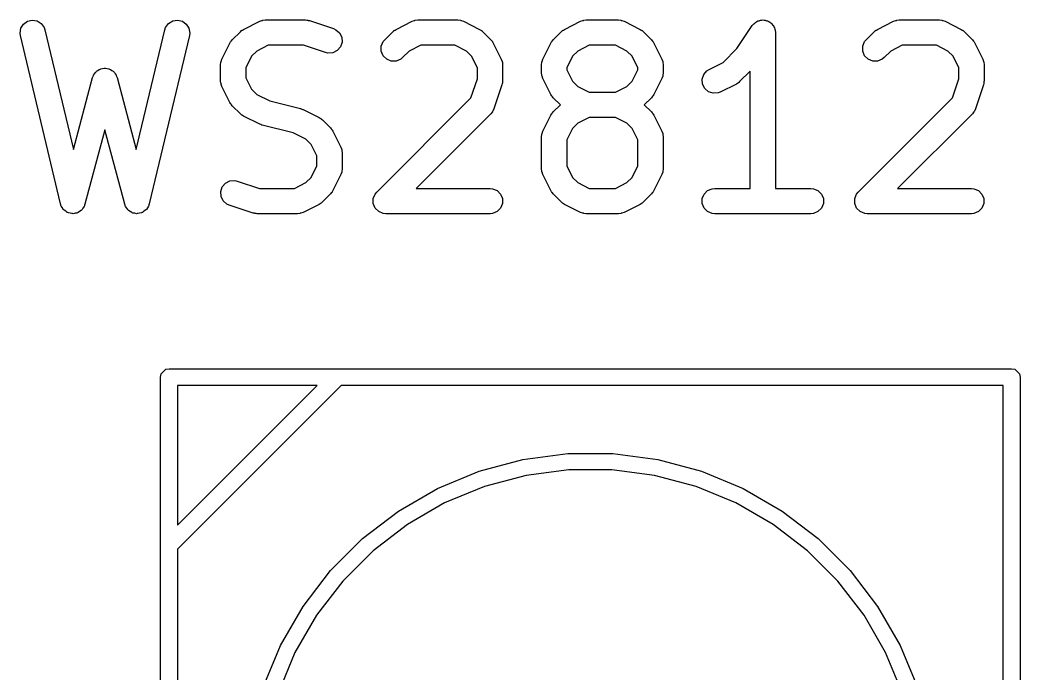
# Model space of a CAD drawing. Header units: millimetres. Extents: x 73 to 176, y -160 to -92.
# Drawn here: x 89.54 to 95.47, y -96.19 to -92.31 of the extents above; entities that cross this region are included whole.
import ezdxf

# ---------------------------------------------------------------- set-up
doc = ezdxf.new("R2010")
doc.units = ezdxf.units.MM
doc.layers.add('F.Fab', color=9, linetype='CONTINUOUS', true_color=0xafafaf)

msp = doc.modelspace()

# ---------------------------------------------------------------- linework, layer by layer
at = {"layer": 'F.Fab', "linetype": 'CONTINUOUS'}
for p, q in [((89.541161, -92.360728), (89.556497, -92.335806)), ((89.556497, -92.335806), (89.580204, -92.318649)), ((89.580204, -92.318649), (89.608672, -92.311871)), ((89.608672, -92.311871), (89.637567, -92.316504)), ((89.637567, -92.316504), (89.662489, -92.33184)), ((89.662489, -92.33184), (89.679646, -92.355547)), ((90.400449, -92.355547), (90.417606, -92.33184)), ((90.417606, -92.33184), (90.442528, -92.316504)), ((90.442528, -92.316504), (90.471423, -92.311871)), ((90.471423, -92.311871), (90.499891, -92.31865)), ((90.499891, -92.31865), (90.523598, -92.335806)), ((90.523598, -92.335806), (90.538934, -92.360728)), ((90.863649, -92.367356), (90.958887, -92.319737)), ((90.958887, -92.319737), (90.972618, -92.314482)), ((90.972618, -92.314482), (90.975307, -92.31429)), ((90.975307, -92.31429), (90.977796, -92.31326)), ((90.977796, -92.31326), (90.992428, -92.311819)), ((90.992428, -92.311819), (91.230523, -92.311819)), ((91.230523, -92.311819), (91.237928, -92.312548)), ((91.237928, -92.312548), (91.239903, -92.312408)), ((91.239903, -92.312408), (91.2425, -92.312998)), ((91.2425, -92.312998), (91.245155, -92.31326)), ((91.245155, -92.31326), (91.246986, -92.314018)), ((91.246986, -92.314018), (91.25424, -92.315668)), ((91.25424, -92.315668), (91.397097, -92.363287)), ((91.768411, -92.367356), (91.863649, -92.319737)), ((91.863649, -92.319737), (91.87738, -92.314482)), ((91.87738, -92.314482), (91.880069, -92.31429)), ((91.880069, -92.31429), (91.882558, -92.31326)), ((91.882558, -92.31326), (91.89719, -92.311819)), ((91.89719, -92.311819), (92.135285, -92.311819)), ((92.135285, -92.311819), (92.149917, -92.31326)), ((92.149917, -92.31326), (92.152406, -92.314291)), ((92.152406, -92.314291), (92.155094, -92.314482)), ((92.155094, -92.314482), (92.168826, -92.319737)), ((92.168826, -92.319737), (92.264064, -92.367356)), ((92.768411, -92.367356), (92.863649, -92.319737)), ((92.863649, -92.319737), (92.87738, -92.314482)), ((92.87738, -92.314482), (92.880069, -92.31429)), ((92.880069, -92.31429), (92.882558, -92.31326)), ((92.882558, -92.31326), (92.89719, -92.311819)), ((92.89719, -92.311819), (93.087666, -92.311819)), ((93.087666, -92.311819), (93.102298, -92.31326)), ((93.102298, -92.31326), (93.104787, -92.314291)), ((93.104787, -92.314291), (93.107475, -92.314482)), ((93.107475, -92.314482), (93.121207, -92.319737)), ((93.121207, -92.319737), (93.216445, -92.367356)), ((93.8825, -92.345099), (93.891721, -92.333841)), ((93.891721, -92.333841), (93.89789, -92.329709)), ((93.89789, -92.329709), (93.903141, -92.324459)), ((93.903141, -92.324459), (93.90993, -92.321646)), ((93.90993, -92.321646), (93.916036, -92.317558)), ((93.916036, -92.317558), (93.923316, -92.316101)), ((93.923316, -92.316101), (93.930177, -92.31326)), ((93.930177, -92.31326), (93.937525, -92.31326)), ((93.937525, -92.31326), (93.94473, -92.311819)), ((93.94473, -92.311819), (93.952014, -92.31326)), ((93.952014, -92.31326), (93.959441, -92.31326)), ((93.959441, -92.31326), (93.966229, -92.316072)), ((93.966229, -92.316072), (93.973438, -92.317498)), ((93.973438, -92.317498), (93.979617, -92.321617)), ((93.979617, -92.321617), (93.986477, -92.324459)), ((93.986477, -92.324459), (93.99167, -92.329652)), ((93.99167, -92.329652), (93.997787, -92.33373)), ((93.997787, -92.33373), (94.00192, -92.339902)), ((94.00192, -92.339902), (94.007169, -92.345151)), ((94.625554, -92.367356), (94.720792, -92.319737)), ((94.720792, -92.319737), (94.734523, -92.314482)), ((94.734523, -92.314482), (94.737212, -92.31429)), ((94.737212, -92.31429), (94.739701, -92.31326)), ((94.739701, -92.31326), (94.754333, -92.311819)), ((94.754333, -92.311819), (94.992428, -92.311819)), ((94.992428, -92.311819), (95.00706, -92.31326)), ((95.00706, -92.31326), (95.009549, -92.314291)), ((95.009549, -92.314291), (95.012237, -92.314482)), ((95.012237, -92.314482), (95.025969, -92.319737)), ((95.025969, -92.319737), (95.121207, -92.367356)), ((89.536528, -92.389623), (89.541161, -92.360728)), ((89.538516, -92.404191), (89.536528, -92.389623)), ((89.679646, -92.355547), (89.684436, -92.369447)), ((89.684436, -92.369447), (89.853687, -93.080303)), ((90.226406, -93.080303), (90.395659, -92.369448)), ((90.395659, -92.369448), (90.400449, -92.355547)), ((90.538934, -92.360728), (90.543567, -92.389623)), ((90.543567, -92.389623), (90.541579, -92.404191)), ((90.796538, -92.429024), (90.844157, -92.381405)), ((90.844157, -92.381405), (90.849906, -92.376686)), ((90.849906, -92.376686), (90.851206, -92.375188)), ((90.851206, -92.375188), (90.853465, -92.373766)), ((90.853465, -92.373766), (90.855522, -92.372078)), ((90.855522, -92.372078), (90.857349, -92.37132)), ((90.857349, -92.37132), (90.863649, -92.367356)), ((91.397097, -92.363287), (91.410522, -92.369281)), ((91.410522, -92.369281), (91.432629, -92.388455)), ((91.432629, -92.388455), (91.445716, -92.414628)), ((91.7013, -92.429024), (91.748919, -92.381405)), ((91.748919, -92.381405), (91.754668, -92.376686)), ((91.754668, -92.376686), (91.755968, -92.375188)), ((91.755968, -92.375188), (91.758227, -92.373766)), ((91.758227, -92.373766), (91.760284, -92.372078)), ((91.760284, -92.372078), (91.762111, -92.37132)), ((91.762111, -92.37132), (91.768411, -92.367356)), ((92.264064, -92.367356), (92.270363, -92.37132)), ((92.270363, -92.37132), (92.272191, -92.372078)), ((92.272191, -92.372078), (92.274247, -92.373766)), ((92.274247, -92.373766), (92.276507, -92.375188)), ((92.276507, -92.375188), (92.277806, -92.376686)), ((92.277806, -92.376686), (92.283556, -92.381405)), ((92.283556, -92.381405), (92.331175, -92.429024)), ((92.7013, -92.429024), (92.748919, -92.381405)), ((92.748919, -92.381405), (92.754668, -92.376686)), ((92.754668, -92.376686), (92.755968, -92.375188)), ((92.755968, -92.375188), (92.758227, -92.373766)), ((92.758227, -92.373766), (92.760284, -92.372078)), ((92.760284, -92.372078), (92.762111, -92.37132)), ((92.762111, -92.37132), (92.768411, -92.367356)), ((93.216445, -92.367356), (93.222744, -92.37132)), ((93.222744, -92.37132), (93.224572, -92.372078)), ((93.224572, -92.372078), (93.226628, -92.373766)), ((93.226628, -92.373766), (93.228888, -92.375188)), ((93.228888, -92.375188), (93.230187, -92.376686)), ((93.230187, -92.376686), (93.235937, -92.381405)), ((93.235937, -92.381405), (93.283556, -92.429024)), ((93.791285, -92.481896), (93.882405, -92.345216)), ((93.882405, -92.345216), (93.882439, -92.345173)), ((93.882439, -92.345173), (93.882449, -92.345151)), ((93.882449, -92.345151), (93.8825, -92.345099)), ((94.007169, -92.345151), (94.00998, -92.351938)), ((94.00998, -92.351938), (94.01407, -92.358045)), ((94.01407, -92.358045), (94.015526, -92.365326)), ((94.015526, -92.365326), (94.018368, -92.372187)), ((94.018368, -92.372187), (94.019793, -92.386663)), ((94.019793, -92.386663), (94.019809, -92.38674)), ((94.019809, -92.38674), (94.019803, -92.386766)), ((94.019803, -92.386766), (94.019809, -92.386819)), ((94.019809, -92.386819), (94.019809, -93.311819)), ((94.558443, -92.429024), (94.606062, -92.381405)), ((94.606062, -92.381405), (94.611811, -92.376686)), ((94.611811, -92.376686), (94.613111, -92.375188)), ((94.613111, -92.375188), (94.61537, -92.373766)), ((94.61537, -92.373766), (94.617427, -92.372078)), ((94.617427, -92.372078), (94.619254, -92.37132)), ((94.619254, -92.37132), (94.625554, -92.367356)), ((95.121207, -92.367356), (95.127506, -92.37132)), ((95.127506, -92.37132), (95.129334, -92.372078)), ((95.129334, -92.372078), (95.13139, -92.373766)), ((95.13139, -92.373766), (95.13365, -92.375188)), ((95.13365, -92.375188), (95.134949, -92.376686)), ((95.134949, -92.376686), (95.140699, -92.381405)), ((95.140699, -92.381405), (95.188318, -92.429024)), ((89.776611, -93.404191), (89.538516, -92.404191)), ((90.541579, -92.404191), (90.303483, -93.404191)), ((90.73487, -92.543754), (90.782489, -92.448516)), ((90.782489, -92.448516), (90.786453, -92.442216)), ((90.786453, -92.442216), (90.787211, -92.440389)), ((90.787211, -92.440389), (90.788899, -92.438332)), ((90.788899, -92.438332), (90.790321, -92.436073)), ((90.790321, -92.436073), (90.791819, -92.434773)), ((90.791819, -92.434773), (90.796538, -92.429024)), ((91.447791, -92.443818), (91.438537, -92.47158)), ((91.445716, -92.414628), (91.447791, -92.443818)), ((91.680774, -92.467426), (91.691973, -92.440389)), ((91.691973, -92.440389), (91.7013, -92.429024)), ((92.331175, -92.429024), (92.335893, -92.434773)), ((92.335893, -92.434773), (92.337392, -92.436073)), ((92.337392, -92.436073), (92.338813, -92.438332)), ((92.338813, -92.438332), (92.340502, -92.440389)), ((92.340502, -92.440389), (92.341259, -92.442216)), ((92.341259, -92.442216), (92.345224, -92.448516)), ((92.345224, -92.448516), (92.392843, -92.543754)), ((92.639632, -92.543754), (92.687251, -92.448516)), ((92.687251, -92.448516), (92.691215, -92.442216)), ((92.691215, -92.442216), (92.691973, -92.440389)), ((92.691973, -92.440389), (92.693661, -92.438332)), ((92.693661, -92.438332), (92.695083, -92.436073)), ((92.695083, -92.436073), (92.696581, -92.434773)), ((92.696581, -92.434773), (92.7013, -92.429024)), ((93.283556, -92.429024), (93.288274, -92.434773)), ((93.288274, -92.434773), (93.289773, -92.436073)), ((93.289773, -92.436073), (93.291194, -92.438332)), ((93.291194, -92.438332), (93.292883, -92.440389)), ((93.292883, -92.440389), (93.29364, -92.442216)), ((93.29364, -92.442216), (93.297605, -92.448516)), ((93.297605, -92.448516), (93.345224, -92.543754)), ((94.537917, -92.467426), (94.549116, -92.440389)), ((94.549116, -92.440389), (94.558443, -92.429024)), ((95.188318, -92.429024), (95.193036, -92.434773)), ((95.193036, -92.434773), (95.194535, -92.436073)), ((95.194535, -92.436073), (95.195956, -92.438332)), ((95.195956, -92.438332), (95.197645, -92.440389)), ((95.197645, -92.440389), (95.198402, -92.442216)), ((95.198402, -92.442216), (95.202367, -92.448516)), ((95.202367, -92.448516), (95.249986, -92.543754)), ((90.941617, -92.496077), (90.91121, -92.526484)), ((91.010133, -92.461819), (90.941617, -92.496077)), ((91.218353, -92.461819), (91.010133, -92.461819)), ((91.349662, -92.505589), (91.218353, -92.461819)), ((91.363999, -92.508849), (91.349662, -92.505589)), ((91.393189, -92.506774), (91.363999, -92.508849)), ((91.419363, -92.493688), (91.393189, -92.506774)), ((91.438537, -92.47158), (91.419363, -92.493688)), ((91.680774, -92.496688), (91.680774, -92.467426)), ((91.691973, -92.523725), (91.680774, -92.496688)), ((91.846379, -92.496077), (91.807366, -92.53509)), ((91.914895, -92.461819), (91.846379, -92.496077)), ((92.11758, -92.461819), (91.914895, -92.461819)), ((92.186096, -92.496077), (92.11758, -92.461819)), ((92.216503, -92.526484), (92.186096, -92.496077)), ((92.846379, -92.496077), (92.815972, -92.526484)), ((92.914895, -92.461819), (92.846379, -92.496077)), ((93.069961, -92.461819), (92.914895, -92.461819)), ((93.138477, -92.496077), (93.069961, -92.461819)), ((93.168884, -92.526484), (93.138477, -92.496077)), ((93.709906, -92.563275), (93.791285, -92.481896)), ((94.537917, -92.496688), (94.537917, -92.467426)), ((94.549116, -92.523725), (94.537917, -92.496688)), ((94.703522, -92.496077), (94.664509, -92.53509)), ((94.772038, -92.461819), (94.703522, -92.496077)), ((94.974723, -92.461819), (94.772038, -92.461819)), ((95.043239, -92.496077), (94.974723, -92.461819)), ((95.073646, -92.526484), (95.043239, -92.496077)), ((90.726952, -92.577295), (90.728393, -92.562663)), ((90.726952, -92.672533), (90.726952, -92.577295)), ((90.728393, -92.562663), (90.729424, -92.560173)), ((90.729424, -92.560173), (90.729615, -92.557486)), ((90.729615, -92.557486), (90.73487, -92.543754)), ((90.91121, -92.526484), (90.876952, -92.595)), ((91.712665, -92.544417), (91.691973, -92.523725)), ((91.739702, -92.555616), (91.712665, -92.544417)), ((91.768964, -92.555616), (91.739702, -92.555616)), ((91.796001, -92.544417), (91.768964, -92.555616)), ((91.807366, -92.53509), (91.796001, -92.544417)), ((92.250761, -92.595), (92.216503, -92.526484)), ((92.392843, -92.543754), (92.398098, -92.557485)), ((92.398098, -92.557485), (92.398289, -92.560174)), ((92.398289, -92.560174), (92.39932, -92.562663)), ((92.39932, -92.562663), (92.400761, -92.577295)), ((92.400761, -92.577295), (92.400761, -92.672533)), ((92.631714, -92.577295), (92.633155, -92.562663)), ((92.631714, -92.624914), (92.631714, -92.577295)), ((92.633155, -92.562663), (92.634186, -92.560173)), ((92.634186, -92.560173), (92.634377, -92.557486)), ((92.634377, -92.557486), (92.639632, -92.543754)), ((92.815972, -92.526484), (92.781714, -92.595)), ((93.203142, -92.595), (93.168884, -92.526484)), ((93.345224, -92.543754), (93.350479, -92.557485)), ((93.350479, -92.557485), (93.35067, -92.560174)), ((93.35067, -92.560174), (93.351701, -92.562663)), ((93.351701, -92.562663), (93.353142, -92.577295)), ((93.353142, -92.577295), (93.353142, -92.624914)), ((93.625554, -92.605451), (93.709906, -92.563275)), ((94.569808, -92.544417), (94.549116, -92.523725)), ((94.596845, -92.555616), (94.569808, -92.544417)), ((94.626107, -92.555616), (94.596845, -92.555616)), ((94.653144, -92.544417), (94.626107, -92.555616)), ((94.664509, -92.53509), (94.653144, -92.544417)), ((95.107904, -92.595), (95.073646, -92.526484)), ((95.249986, -92.543754), (95.255241, -92.557485)), ((95.255241, -92.557485), (95.255432, -92.560174)), ((95.255432, -92.560174), (95.256463, -92.562663)), ((95.256463, -92.562663), (95.257904, -92.577295)), ((95.257904, -92.577295), (95.257904, -92.672533)), ((89.972742, -92.639441), (89.978759, -92.63158)), ((89.978759, -92.63158), (89.983718, -92.623015)), ((89.983718, -92.623015), (89.987575, -92.620062)), ((89.987575, -92.620062), (89.990529, -92.616204)), ((89.990529, -92.616204), (89.999096, -92.611243)), ((89.999096, -92.611243), (90.006956, -92.605228)), ((90.006956, -92.605228), (90.011648, -92.603976)), ((90.011648, -92.603976), (90.015854, -92.601542)), ((90.015854, -92.601542), (90.025671, -92.600237)), ((90.025671, -92.600237), (90.035232, -92.597688)), ((90.035232, -92.597688), (90.040044, -92.598327)), ((90.040044, -92.598327), (90.044863, -92.597687)), ((90.044863, -92.597687), (90.054433, -92.600239)), ((90.054433, -92.600239), (90.06424, -92.601542)), ((90.06424, -92.601542), (90.068441, -92.603974)), ((90.068441, -92.603974), (90.073138, -92.605227)), ((90.073138, -92.605227), (90.081, -92.611245)), ((90.081, -92.611245), (90.089565, -92.616204)), ((90.089565, -92.616204), (90.092517, -92.620061)), ((90.092517, -92.620061), (90.096376, -92.623015)), ((90.096376, -92.623015), (90.101337, -92.631583)), ((90.101337, -92.631583), (90.107352, -92.639442)), ((90.876952, -92.595), (90.876952, -92.654828)), ((92.250761, -92.660363), (92.250761, -92.595)), ((92.633155, -92.639546), (92.631714, -92.624914)), ((92.781714, -92.595), (92.781714, -92.607209)), ((92.781714, -92.607209), (92.815972, -92.675725)), ((93.168884, -92.675725), (93.203142, -92.607209)), ((93.203142, -92.607209), (93.203142, -92.595)), ((93.353142, -92.624914), (93.351701, -92.639546)), ((93.584684, -92.663152), (93.593938, -92.635391)), ((93.593938, -92.635391), (93.613111, -92.613283)), ((93.613111, -92.613283), (93.625554, -92.605451)), ((93.869809, -92.615504), (93.807366, -92.677947)), ((93.869809, -93.311819), (93.869809, -92.615504)), ((95.107904, -92.660363), (95.107904, -92.595)), ((89.853687, -93.080303), (89.967579, -92.653208)), ((89.967579, -92.653208), (89.968864, -92.649779)), ((89.968864, -92.649779), (89.969056, -92.64834)), ((89.969056, -92.64834), (89.970045, -92.64663)), ((89.970045, -92.64663), (89.972742, -92.639441)), ((90.107352, -92.639442), (90.110046, -92.646626)), ((90.110046, -92.646626), (90.111038, -92.648339)), ((90.111038, -92.648339), (90.111229, -92.64978)), ((90.111229, -92.64978), (90.112515, -92.653208)), ((90.112515, -92.653208), (90.226406, -93.080303)), ((90.728393, -92.687165), (90.726952, -92.672533)), ((90.729424, -92.689654), (90.728393, -92.687165)), ((90.729615, -92.692342), (90.729424, -92.689654)), ((90.73487, -92.706074), (90.729615, -92.692342)), ((90.876952, -92.654828), (90.91121, -92.723344)), ((92.212589, -92.774876), (92.250761, -92.660363)), ((92.396912, -92.696251), (92.349293, -92.839107)), ((92.398561, -92.688995), (92.396912, -92.696251)), ((92.39932, -92.687165), (92.398561, -92.688995)), ((92.399581, -92.684511), (92.39932, -92.687165)), ((92.400172, -92.681914), (92.399581, -92.684511)), ((92.400761, -92.672533), (92.400031, -92.679939)), ((92.400031, -92.679939), (92.400172, -92.681914)), ((92.634186, -92.642035), (92.633155, -92.639546)), ((92.634377, -92.644723), (92.634186, -92.642035)), ((92.639632, -92.658455), (92.634377, -92.644723)), ((92.687251, -92.753693), (92.639632, -92.658455)), ((92.815972, -92.675725), (92.846379, -92.706132)), ((93.138477, -92.706132), (93.168884, -92.675725)), ((93.345224, -92.658455), (93.297605, -92.753693)), ((93.350479, -92.644724), (93.345224, -92.658455)), ((93.35067, -92.642034), (93.350479, -92.644724)), ((93.351701, -92.639546), (93.35067, -92.642034)), ((93.586758, -92.692342), (93.584684, -92.663152)), ((93.599845, -92.718517), (93.586758, -92.692342)), ((93.787874, -92.691996), (93.692636, -92.739615)), ((93.794173, -92.688031), (93.787874, -92.691996)), ((93.796001, -92.687274), (93.794173, -92.688031)), ((93.798057, -92.685585), (93.796001, -92.687274)), ((93.800317, -92.684164), (93.798057, -92.685585)), ((93.801616, -92.682665), (93.800317, -92.684164)), ((93.807366, -92.677947), (93.801616, -92.682665)), ((95.069732, -92.774876), (95.107904, -92.660363)), ((95.254055, -92.696251), (95.206436, -92.839107)), ((95.255704, -92.688995), (95.254055, -92.696251)), ((95.256463, -92.687165), (95.255704, -92.688995)), ((95.256724, -92.684511), (95.256463, -92.687165)), ((95.257315, -92.681914), (95.256724, -92.684511)), ((95.257904, -92.672533), (95.257174, -92.679939)), ((95.257174, -92.679939), (95.257315, -92.681914)), ((90.782489, -92.801312), (90.73487, -92.706074)), ((90.91121, -92.723344), (90.941617, -92.753751)), ((90.941617, -92.753751), (91.018604, -92.792244)), ((92.691215, -92.759992), (92.687251, -92.753693)), ((92.846379, -92.706132), (92.914895, -92.74039)), ((92.914895, -92.74039), (93.069961, -92.74039)), ((93.069961, -92.74039), (93.138477, -92.706132)), ((93.297605, -92.753693), (93.29364, -92.759992)), ((93.621953, -92.73769), (93.599845, -92.718517)), ((93.649714, -92.746944), (93.621953, -92.73769)), ((93.678904, -92.74487), (93.649714, -92.746944)), ((93.692636, -92.739615), (93.678904, -92.74487)), ((90.786453, -92.807611), (90.782489, -92.801312)), ((90.787211, -92.809439), (90.786453, -92.807611)), ((90.788899, -92.811495), (90.787211, -92.809439)), ((90.790321, -92.813755), (90.788899, -92.811495)), ((90.791819, -92.815054), (90.790321, -92.813755)), ((90.796538, -92.820804), (90.791819, -92.815054)), ((91.018604, -92.792244), (91.201094, -92.837867)), ((91.653681, -93.333786), (92.212589, -92.774876)), ((92.691973, -92.76182), (92.691215, -92.759992)), ((92.693661, -92.763876), (92.691973, -92.76182)), ((92.695083, -92.766136), (92.693661, -92.763876)), ((92.696581, -92.767435), (92.695083, -92.766136)), ((92.7013, -92.773185), (92.696581, -92.767435)), ((92.743505, -92.81539), (92.7013, -92.773185)), ((93.283556, -92.773185), (93.241351, -92.81539)), ((93.288274, -92.767435), (93.283556, -92.773185)), ((93.289773, -92.766136), (93.288274, -92.767435)), ((93.291194, -92.763876), (93.289773, -92.766136)), ((93.292883, -92.76182), (93.291194, -92.763876)), ((93.29364, -92.759992), (93.292883, -92.76182)), ((94.510824, -93.333786), (95.069732, -92.774876)), ((90.844157, -92.868423), (90.796538, -92.820804)), ((90.849906, -92.873141), (90.844157, -92.868423)), ((90.851206, -92.87464), (90.849906, -92.873141)), ((91.201094, -92.837867), (91.202173, -92.838252)), ((91.202173, -92.838252), (91.202713, -92.838291)), ((91.202713, -92.838291), (91.208794, -92.840618)), ((91.208794, -92.840618), (91.21494, -92.842814)), ((91.21494, -92.842814), (91.215375, -92.843136)), ((91.215375, -92.843136), (91.216445, -92.843546)), ((91.216445, -92.843546), (91.311683, -92.891165)), ((92.331175, -92.868423), (91.88778, -93.311819)), ((92.340503, -92.857058), (92.331175, -92.868423)), ((92.341534, -92.854567), (92.340503, -92.857058)), ((92.343299, -92.852533), (92.341534, -92.854567)), ((92.349293, -92.839107), (92.343299, -92.852533)), ((92.687251, -92.877087), (92.691215, -92.870787)), ((92.691215, -92.870787), (92.691973, -92.86896)), ((92.691973, -92.86896), (92.693661, -92.866903)), ((92.693661, -92.866903), (92.695083, -92.864644)), ((92.695083, -92.864644), (92.696581, -92.863344)), ((92.696581, -92.863344), (92.7013, -92.857595)), ((92.7013, -92.857595), (92.743505, -92.81539)), ((93.241351, -92.81539), (93.283556, -92.857595)), ((93.283556, -92.857595), (93.288274, -92.863344)), ((93.288274, -92.863344), (93.289773, -92.864644)), ((93.289773, -92.864644), (93.291194, -92.866903)), ((93.291194, -92.866903), (93.292883, -92.86896)), ((93.292883, -92.86896), (93.29364, -92.870787)), ((93.29364, -92.870787), (93.297605, -92.877087)), ((95.188318, -92.868423), (94.744923, -93.311819)), ((95.197646, -92.857058), (95.188318, -92.868423)), ((95.198677, -92.854567), (95.197646, -92.857058)), ((95.200442, -92.852533), (95.198677, -92.854567)), ((95.206436, -92.839107), (95.200442, -92.852533)), ((90.853465, -92.876061), (90.851206, -92.87464)), ((90.855522, -92.87775), (90.853465, -92.876061)), ((90.857349, -92.878507), (90.855522, -92.87775)), ((90.863649, -92.882472), (90.857349, -92.878507)), ((90.958887, -92.930091), (90.863649, -92.882472)), ((90.959956, -92.9305), (90.958887, -92.930091)), ((90.960392, -92.930823), (90.959956, -92.9305)), ((90.966528, -92.933015), (90.960392, -92.930823)), ((90.972618, -92.935346), (90.966528, -92.933015)), ((91.311683, -92.891165), (91.317982, -92.895129)), ((91.317982, -92.895129), (91.31981, -92.895887)), ((91.31981, -92.895887), (91.321866, -92.897575)), ((91.321866, -92.897575), (91.324126, -92.898997)), ((91.324126, -92.898997), (91.325425, -92.900495)), ((91.325425, -92.900495), (91.331175, -92.905214)), ((91.331175, -92.905214), (91.378794, -92.952833)), ((92.639632, -92.972325), (92.687251, -92.877087)), ((92.846379, -92.924648), (92.815972, -92.955055)), ((92.914895, -92.89039), (92.846379, -92.924648)), ((93.069961, -92.89039), (92.914895, -92.89039)), ((93.138477, -92.924648), (93.069961, -92.89039)), ((93.168884, -92.955055), (93.138477, -92.924648)), ((93.297605, -92.877087), (93.345224, -92.972325)), ((90.040046, -92.963613), (89.922039, -93.406144)), ((90.158055, -93.406144), (90.040046, -92.963613)), ((90.973158, -92.935384), (90.972618, -92.935346)), ((90.974238, -92.93577), (90.973158, -92.935384)), ((91.156728, -92.981392), (90.974238, -92.93577)), ((91.233715, -93.019886), (91.156728, -92.981392)), ((91.378794, -92.952833), (91.383512, -92.958582)), ((91.383512, -92.958582), (91.385011, -92.959882)), ((91.385011, -92.959882), (91.386432, -92.962141)), ((91.386432, -92.962141), (91.388121, -92.964198)), ((91.388121, -92.964198), (91.388878, -92.966025)), ((91.388878, -92.966025), (91.392843, -92.972325)), ((91.392843, -92.972325), (91.440462, -93.067563)), ((92.631714, -93.005866), (92.633155, -92.991234)), ((92.633155, -92.991234), (92.634186, -92.988744)), ((92.634186, -92.988744), (92.634377, -92.986057)), ((92.634377, -92.986057), (92.639632, -92.972325)), ((92.815972, -92.955055), (92.781714, -93.023571)), ((93.203142, -93.023571), (93.168884, -92.955055)), ((93.345224, -92.972325), (93.350479, -92.986056)), ((93.350479, -92.986056), (93.35067, -92.988745)), ((93.35067, -92.988745), (93.351701, -92.991234)), ((93.351701, -92.991234), (93.353142, -93.005866)), ((91.264122, -93.050293), (91.233715, -93.019886)), ((91.29838, -93.118809), (91.264122, -93.050293)), ((92.631714, -93.196342), (92.631714, -93.005866)), ((92.781714, -93.023571), (92.781714, -93.178637)), ((93.203142, -93.178637), (93.203142, -93.023571)), ((93.353142, -93.005866), (93.353142, -93.196342)), ((91.440462, -93.067563), (91.445717, -93.081294)), ((91.445717, -93.081294), (91.445908, -93.083983)), ((91.445908, -93.083983), (91.446939, -93.086472)), ((91.446939, -93.086472), (91.44838, -93.101104)), ((91.44838, -93.101104), (91.44838, -93.196342)), ((91.29838, -93.178637), (91.29838, -93.118809)), ((91.264121, -93.247153), (91.29838, -93.178637)), ((91.440462, -93.229883), (91.392843, -93.325121)), ((91.445717, -93.216152), (91.440462, -93.229883)), ((91.445908, -93.213462), (91.445717, -93.216152)), ((91.446939, -93.210974), (91.445908, -93.213462)), ((91.44838, -93.196342), (91.446939, -93.210974)), ((92.633155, -93.210974), (92.631714, -93.196342)), ((92.634186, -93.213463), (92.633155, -93.210974)), ((92.634377, -93.216151), (92.634186, -93.213463)), ((92.639632, -93.229883), (92.634377, -93.216151)), ((92.687251, -93.325121), (92.639632, -93.229883)), ((92.781714, -93.178637), (92.815972, -93.247153)), ((93.168883, -93.247153), (93.203142, -93.178637)), ((93.345224, -93.229883), (93.297605, -93.325121)), ((93.350479, -93.216152), (93.345224, -93.229883)), ((93.35067, -93.213462), (93.350479, -93.216152)), ((93.351701, -93.210974), (93.35067, -93.213462)), ((93.353142, -93.196342), (93.351701, -93.210974)), ((90.736795, -93.302057), (90.755969, -93.27995)), ((90.755969, -93.27995), (90.782142, -93.266864)), ((90.782142, -93.266864), (90.811332, -93.264789)), ((90.811332, -93.264789), (90.825669, -93.268049)), ((90.825669, -93.268049), (90.956979, -93.311819)), ((91.165199, -93.311819), (91.233714, -93.277561)), ((91.233714, -93.277561), (91.264121, -93.247153)), ((92.815972, -93.247153), (92.846379, -93.277561)), ((92.846379, -93.277561), (92.914895, -93.311819)), ((93.069961, -93.311819), (93.138476, -93.277561)), ((93.138476, -93.277561), (93.168883, -93.247153)), ((90.727541, -93.32982), (90.736795, -93.302057)), ((90.729616, -93.35901), (90.727541, -93.32982)), ((90.956979, -93.311819), (91.165199, -93.311819)), ((91.378794, -93.344613), (91.331176, -93.392232)), ((91.383512, -93.338863), (91.378794, -93.344613)), ((91.385011, -93.337564), (91.383512, -93.338863)), ((91.386432, -93.335305), (91.385011, -93.337564)), ((91.388122, -93.333247), (91.386432, -93.335305)), ((91.388879, -93.331417), (91.388122, -93.333247)), ((91.392843, -93.325121), (91.388879, -93.331417)), ((91.633155, -93.372187), (91.644354, -93.345151)), ((91.644354, -93.345151), (91.653681, -93.333786)), ((91.88778, -93.311819), (92.325761, -93.311819)), ((92.325761, -93.311819), (92.340393, -93.31326)), ((92.340393, -93.31326), (92.367429, -93.324459)), ((92.367429, -93.324459), (92.388121, -93.345151)), ((92.388121, -93.345151), (92.39932, -93.372187)), ((92.691214, -93.331417), (92.687251, -93.325121)), ((92.691972, -93.333247), (92.691214, -93.331417)), ((92.693661, -93.335305), (92.691972, -93.333247)), ((92.695083, -93.337564), (92.693661, -93.335305)), ((92.696581, -93.338863), (92.695083, -93.337564)), ((92.701299, -93.344612), (92.696581, -93.338863)), ((92.748918, -93.392232), (92.701299, -93.344612)), ((92.914895, -93.311819), (93.069961, -93.311819)), ((93.283556, -93.344613), (93.235938, -93.392232)), ((93.288274, -93.338863), (93.283556, -93.344613)), ((93.289773, -93.337564), (93.288274, -93.338863)), ((93.291194, -93.335305), (93.289773, -93.337564)), ((93.292884, -93.333247), (93.291194, -93.335305)), ((93.293641, -93.331417), (93.292884, -93.333247)), ((93.297605, -93.325121), (93.293641, -93.331417)), ((93.585536, -93.372187), (93.596735, -93.345151)), ((93.596735, -93.345151), (93.617427, -93.324459)), ((93.617427, -93.324459), (93.644463, -93.31326)), ((93.644463, -93.31326), (93.659095, -93.311819)), ((93.659095, -93.311819), (93.869809, -93.311819)), ((94.019809, -93.311819), (94.230523, -93.311819)), ((94.230523, -93.311819), (94.245155, -93.31326)), ((94.245155, -93.31326), (94.272191, -93.324459)), ((94.272191, -93.324459), (94.292883, -93.345151)), ((94.292883, -93.345151), (94.304082, -93.372187)), ((94.490298, -93.372187), (94.501497, -93.345151)), ((94.501497, -93.345151), (94.510824, -93.333786)), ((94.744923, -93.311819), (95.182904, -93.311819)), ((95.182904, -93.311819), (95.197536, -93.31326)), ((95.197536, -93.31326), (95.224572, -93.324459)), ((95.224572, -93.324459), (95.245264, -93.345151)), ((95.245264, -93.345151), (95.256463, -93.372187)), ((89.77834, -93.40921), (89.776611, -93.404191)), ((89.922039, -93.406144), (89.920173, -93.411118)), ((90.15992, -93.411119), (90.158055, -93.406144)), ((90.303483, -93.404191), (90.301753, -93.409209)), ((90.742702, -93.385183), (90.729616, -93.35901)), ((90.764809, -93.404357), (90.742702, -93.385183)), ((90.778235, -93.410351), (90.764809, -93.404357)), ((91.311683, -93.406282), (91.216445, -93.453901)), ((91.317982, -93.402317), (91.311683, -93.406282)), ((91.31981, -93.40156), (91.317982, -93.402317)), ((91.321866, -93.399872), (91.31981, -93.40156)), ((91.324126, -93.39845), (91.321866, -93.399872)), ((91.325426, -93.39695), (91.324126, -93.39845)), ((91.331176, -93.392232), (91.325426, -93.39695)), ((91.633155, -93.401451), (91.633155, -93.372187)), ((91.644354, -93.428487), (91.633155, -93.401451)), ((92.39932, -93.401451), (92.388121, -93.428487)), ((92.39932, -93.372187), (92.39932, -93.401451)), ((92.754667, -93.39695), (92.748918, -93.392232)), ((92.755968, -93.39845), (92.754667, -93.39695)), ((92.758227, -93.399872), (92.755968, -93.39845)), ((92.760284, -93.40156), (92.758227, -93.399872)), ((92.762111, -93.402317), (92.760284, -93.40156)), ((92.768411, -93.406282), (92.762111, -93.402317)), ((92.863649, -93.453901), (92.768411, -93.406282)), ((93.216445, -93.406282), (93.121207, -93.453901)), ((93.222744, -93.402317), (93.216445, -93.406282)), ((93.224572, -93.40156), (93.222744, -93.402317)), ((93.226628, -93.399872), (93.224572, -93.40156)), ((93.228888, -93.39845), (93.226628, -93.399872)), ((93.230188, -93.39695), (93.228888, -93.39845)), ((93.235938, -93.392232), (93.230188, -93.39695)), ((93.585536, -93.401451), (93.585536, -93.372187)), ((93.596735, -93.428487), (93.585536, -93.401451)), ((94.304082, -93.401451), (94.292883, -93.428487)), ((94.304082, -93.372187), (94.304082, -93.401451)), ((94.490298, -93.401451), (94.490298, -93.372187)), ((94.501497, -93.428487), (94.490298, -93.401451)), ((95.256463, -93.401451), (95.245264, -93.428487)), ((95.256463, -93.372187), (95.256463, -93.401451)), ((89.77858, -93.411012), (89.77834, -93.40921)), ((89.779522, -93.41264), (89.77858, -93.411012)), ((89.781401, -93.418091), (89.779522, -93.41264)), ((89.787787, -93.426915), (89.781401, -93.418091)), ((89.793242, -93.436337), (89.787787, -93.426915)), ((89.796299, -93.438677), (89.793242, -93.436337)), ((89.798558, -93.441798), (89.796299, -93.438677)), ((89.807833, -93.447505), (89.798558, -93.441798)), ((89.81648, -93.454124), (89.807833, -93.447505)), ((89.8202, -93.455116), (89.81648, -93.454124)), ((89.82348, -93.457134), (89.8202, -93.455116)), ((89.834234, -93.458858), (89.82348, -93.457134)), ((89.844756, -93.461664), (89.834234, -93.458858)), ((89.848571, -93.461157), (89.844756, -93.461664)), ((89.852375, -93.461767), (89.848571, -93.461157)), ((89.862973, -93.459243), (89.852375, -93.461767)), ((89.873764, -93.45781), (89.862973, -93.459243)), ((89.877095, -93.455881), (89.873764, -93.45781)), ((89.880843, -93.454989), (89.877095, -93.455881)), ((89.889667, -93.448602), (89.880843, -93.454989)), ((89.899089, -93.443148), (89.889667, -93.448602)), ((89.901429, -93.44009), (89.899089, -93.443148)), ((89.90455, -93.437832), (89.901429, -93.44009)), ((89.910257, -93.428556), (89.90455, -93.437832)), ((89.916876, -93.41991), (89.910257, -93.428556)), ((89.918901, -93.41451), (89.916876, -93.41991)), ((89.919886, -93.41291), (89.918901, -93.41451)), ((89.920173, -93.411118), (89.919886, -93.41291)), ((90.160208, -93.41291), (90.15992, -93.411119)), ((90.161192, -93.414509), (90.160208, -93.41291)), ((90.163218, -93.419911), (90.161192, -93.414509)), ((90.169838, -93.428559), (90.163218, -93.419911)), ((90.175544, -93.437832), (90.169838, -93.428559)), ((90.178664, -93.44009), (90.175544, -93.437832)), ((90.181005, -93.443148), (90.178664, -93.44009)), ((90.190426, -93.448602), (90.181005, -93.443148)), ((90.199251, -93.454989), (90.190426, -93.448602)), ((90.202998, -93.455881), (90.199251, -93.454989)), ((90.20633, -93.45781), (90.202998, -93.455881)), ((90.217123, -93.459244), (90.20633, -93.45781)), ((90.227719, -93.461767), (90.217123, -93.459244)), ((90.23152, -93.461157), (90.227719, -93.461767)), ((90.235339, -93.461665), (90.23152, -93.461157)), ((90.24587, -93.458856), (90.235339, -93.461665)), ((90.256614, -93.457134), (90.24587, -93.458856)), ((90.25989, -93.455118), (90.256614, -93.457134)), ((90.263614, -93.454125), (90.25989, -93.455118)), ((90.272264, -93.447503), (90.263614, -93.454125)), ((90.281536, -93.441798), (90.272264, -93.447503)), ((90.283794, -93.438677), (90.281536, -93.441798)), ((90.286852, -93.436337), (90.283794, -93.438677)), ((90.292307, -93.426914), (90.286852, -93.436337)), ((90.298693, -93.418091), (90.292307, -93.426914)), ((90.30057, -93.412642), (90.298693, -93.418091)), ((90.301514, -93.411013), (90.30057, -93.412642)), ((90.301753, -93.409209), (90.301514, -93.411013)), ((90.921091, -93.45797), (90.778235, -93.410351)), ((90.928346, -93.459619), (90.921091, -93.45797)), ((90.930177, -93.460378), (90.928346, -93.459619)), ((90.93283, -93.460639), (90.930177, -93.460378)), ((90.935428, -93.46123), (90.93283, -93.460639)), ((90.937402, -93.461089), (90.935428, -93.46123)), ((90.944809, -93.461819), (90.937402, -93.461089)), ((91.182904, -93.461819), (90.944809, -93.461819)), ((91.197536, -93.460378), (91.182904, -93.461819)), ((91.200025, -93.459346), (91.197536, -93.460378)), ((91.202713, -93.459156), (91.200025, -93.459346)), ((91.216445, -93.453901), (91.202713, -93.459156)), ((91.665046, -93.449179), (91.644354, -93.428487)), ((91.692082, -93.460378), (91.665046, -93.449179)), ((91.706714, -93.461819), (91.692082, -93.460378)), ((92.325761, -93.461819), (91.706714, -93.461819)), ((92.340393, -93.460378), (92.325761, -93.461819)), ((92.367429, -93.449179), (92.340393, -93.460378)), ((92.388121, -93.428487), (92.367429, -93.449179)), ((92.87738, -93.459156), (92.863649, -93.453901)), ((92.880069, -93.459347), (92.87738, -93.459156)), ((92.882558, -93.460378), (92.880069, -93.459347)), ((92.89719, -93.461819), (92.882558, -93.460378)), ((93.087666, -93.461819), (92.89719, -93.461819)), ((93.102298, -93.460378), (93.087666, -93.461819)), ((93.104787, -93.459346), (93.102298, -93.460378)), ((93.107475, -93.459156), (93.104787, -93.459346)), ((93.121207, -93.453901), (93.107475, -93.459156)), ((93.617427, -93.449179), (93.596735, -93.428487)), ((93.644463, -93.460378), (93.617427, -93.449179)), ((93.659095, -93.461819), (93.644463, -93.460378)), ((94.230523, -93.461819), (93.659095, -93.461819)), ((94.245155, -93.460378), (94.230523, -93.461819)), ((94.272191, -93.449179), (94.245155, -93.460378)), ((94.292883, -93.428487), (94.272191, -93.449179)), ((94.522189, -93.449179), (94.501497, -93.428487)), ((94.549225, -93.460378), (94.522189, -93.449179)), ((94.563857, -93.461819), (94.549225, -93.460378)), ((95.182904, -93.461819), (94.563857, -93.461819)), ((95.197536, -93.460378), (95.182904, -93.461819)), ((95.224572, -93.449179), (95.197536, -93.460378)), ((95.245264, -93.428487), (95.224572, -93.449179)), ((90.371, -94.432), (90.374806, -94.412866)), ((90.374806, -94.412866), (90.401866, -94.385806)), ((90.401866, -94.385806), (90.421, -94.382)), ((90.421, -94.382), (95.421, -94.382)), ((95.421, -94.382), (95.440134, -94.385806)), ((95.440134, -94.385806), (95.467194, -94.412866)), ((95.467194, -94.412866), (95.471, -94.432)), ((90.371, -99.077014), (90.371, -94.432)), ((95.471, -94.432), (95.471, -99.432)), ((91.441711, -94.482), (90.471, -95.45271)), ((90.471, -94.482), (90.471, -95.311289)), ((90.471, -95.311289), (91.300289, -94.482)), ((91.300289, -94.482), (90.471, -94.482)), ((95.371, -94.482), (91.441711, -94.482)), ((95.371, -99.382), (95.371, -94.482)), ((92.521065, -94.92139), (92.786924, -94.886389)), ((92.786924, -94.886389), (93.055076, -94.886389)), ((93.055076, -94.886389), (93.320935, -94.92139)), ((92.262049, -94.990793), (92.521065, -94.92139)), ((93.320935, -94.92139), (93.579951, -94.990793)), ((92.014308, -95.093411), (92.262049, -94.990793)), ((92.79319, -94.982), (92.539758, -95.015365)), ((93.04881, -94.982), (92.79319, -94.982)), ((93.302242, -95.015365), (93.04881, -94.982)), ((93.579951, -94.990793), (93.827692, -95.093411)), ((92.539758, -95.015365), (92.292848, -95.081524)), ((93.549152, -95.081524), (93.302242, -95.015365)), ((91.782081, -95.227487), (92.014308, -95.093411)), ((92.292848, -95.081524), (92.056687, -95.179346)), ((93.785313, -95.179346), (93.549152, -95.081524)), ((93.827692, -95.093411), (94.059919, -95.227487)), ((92.056687, -95.179346), (91.835314, -95.307155)), ((94.006686, -95.307155), (93.785313, -95.179346)), ((91.569341, -95.390728), (91.782081, -95.227487)), ((94.059919, -95.227487), (94.272659, -95.390728)), ((91.835314, -95.307155), (91.632517, -95.462767)), ((94.209483, -95.462767), (94.006686, -95.307155)), ((91.379728, -95.580341), (91.569341, -95.390728)), ((94.272659, -95.390728), (94.462272, -95.580341)), ((90.471, -95.45271), (90.471, -98.915938)), ((91.632517, -95.462767), (91.451767, -95.643517)), ((94.390233, -95.643517), (94.209483, -95.462767)), ((91.216487, -95.793081), (91.379728, -95.580341)), ((94.462272, -95.580341), (94.625513, -95.793081)), ((91.451767, -95.643517), (91.296155, -95.846314)), ((94.545845, -95.846314), (94.390233, -95.643517)), ((91.082411, -96.025308), (91.216487, -95.793081)), ((94.625513, -95.793081), (94.759589, -96.025308)), ((91.296155, -95.846314), (91.168346, -96.067687)), ((94.673654, -96.067687), (94.545845, -95.846314)), ((90.979793, -96.273049), (91.082411, -96.025308)), ((91.168346, -96.067687), (91.070524, -96.303848)), ((94.771476, -96.303848), (94.673654, -96.067687)), ((94.759589, -96.025308), (94.862207, -96.273049))]:
    msp.add_line(p, q, dxfattribs=at)

doc.saveas('drawing.dxf')
